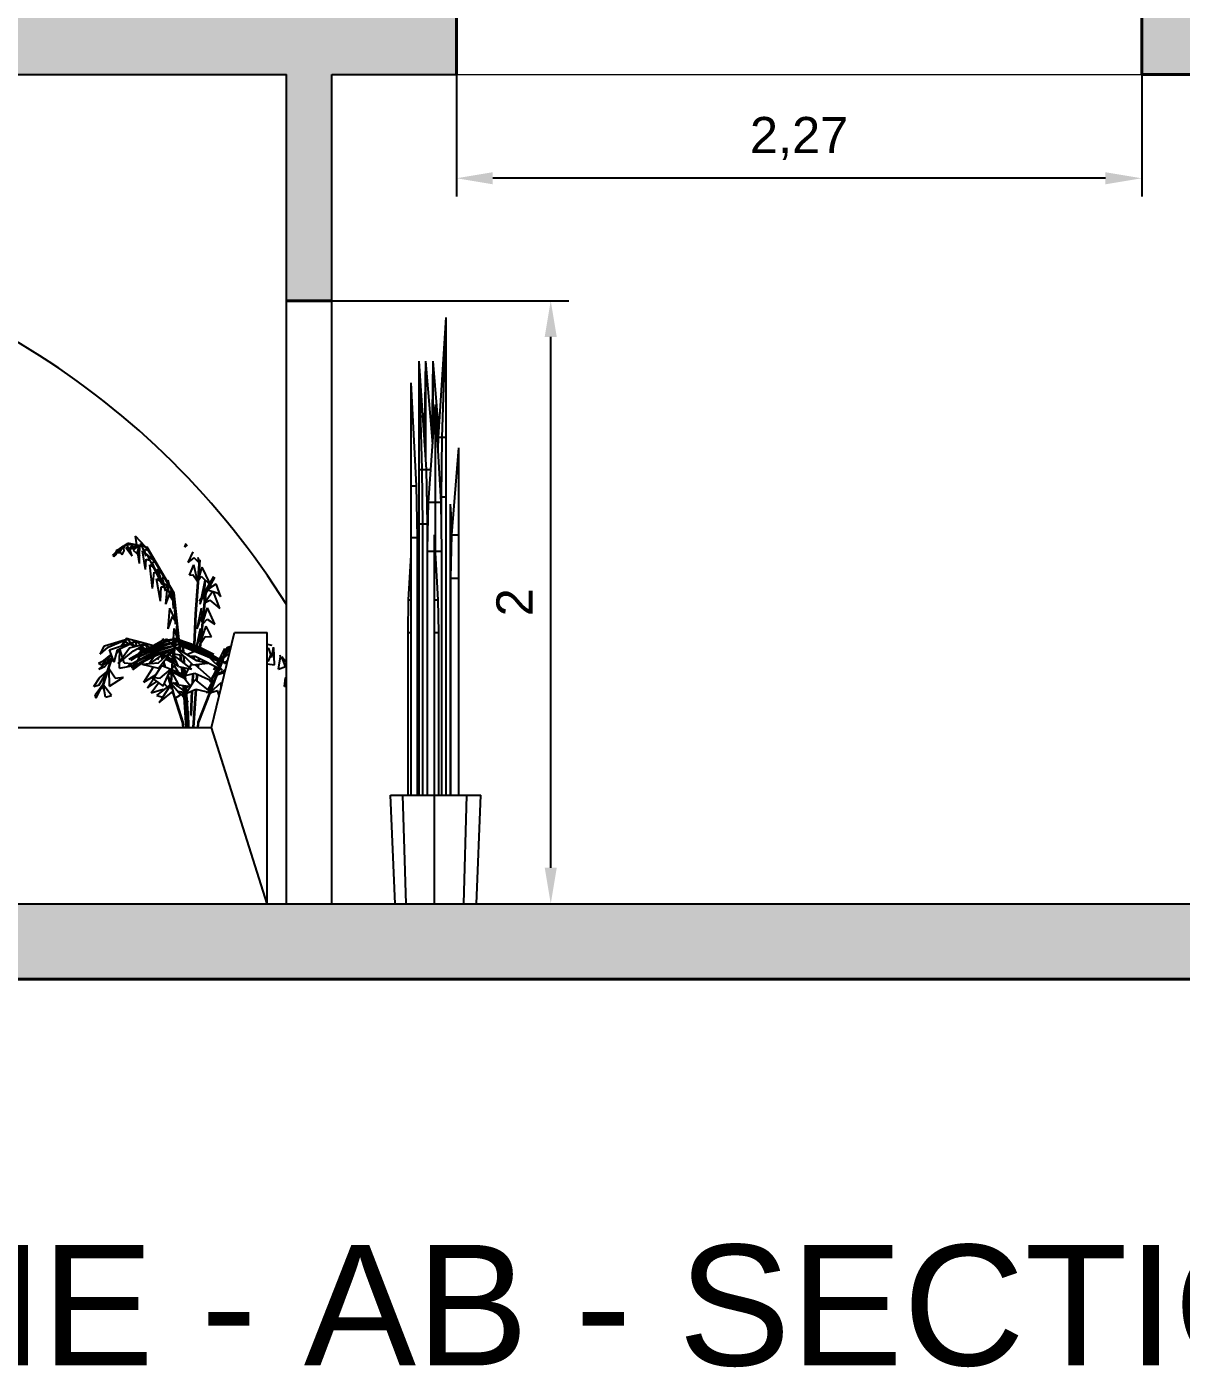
# Model space of a CAD drawing. Header units: millimetres. Extents: x 2491 to 2548.8, y 1338.3 to 1412.1.
# Drawn here: x 2517.325 to 2521.153, y 1364.397 to 1368.841 of the extents above; entities that cross this region are included whole.
import ezdxf

# ---------------------------------------------------------------- set-up
doc = ezdxf.new("R2010")
doc.units = ezdxf.units.MM
doc.header["$PDMODE"] = 35
for name, color, linetype, lineweight in [('ARREDI attrezzature - furniture', 175, 'Continuous', 9), ('MURATURA sezioni - section wall', 7, 'Continuous', 40), ('MURATURE tratteggi - wall hatch', 252, 'Continuous', 18), ('PROIEZIONI - projections', 145, 'Continuous', 13)]:
    doc.layers.add(name, color=color, linetype=linetype, lineweight=lineweight)
doc.layers.add('QUOTE - dimension', color=251, linetype='Continuous')
doc.layers.add('SCRITTE - txt', color=252, linetype='Continuous')
doc.styles.get("Standard").update_dxf_attribs({"font": 'arial.ttf'})
doc.dimstyles.new('ISO-25', dxfattribs={"dimtxt": 0.12, "dimasz": 0.12, "dimexe": 0.06, "dimexo": 0, "dimgap": 0.06, "dimtad": 1, "dimtxsty": 'Standard', "dimcen": 0.12, "dimadec": 0, "dimazin": 0, "dimtfac": 1, "dimtmove": 0, "dimatfit": 3, "dimfxl": 0, "dimarcsym": 0})

# ---------------------------------------------------------------- blocks, each defined once
blk = doc.blocks.new('*D7')
at = {"layer": 'DefPoints', "color": 0}
for p in [(2518.3357, 1367.9334), (2519.0621, 1367.9334), (2518.3357, 1365.9334)]:
    blk.add_point(p, dxfattribs=at)
at = {"layer": 'QUOTE - dimension', "color": 0, "lineweight": -2}
for p, q in [((2518.3357, 1367.9334), (2519.1221, 1367.9334)), ((2519.0621, 1366.0534), (2519.0621, 1367.8134)), ((2518.3357, 1365.9334), (2519.1221, 1365.9334))]:
    blk.add_line(p, q, dxfattribs=at)
at = {"layer": 'QUOTE - dimension', "color": 0}
for points in [[(2519.0421, 1367.8134), (2519.0821, 1367.8134), (2519.0621, 1367.9334)], [(2519.0421, 1366.0534), (2519.0821, 1366.0534), (2519.0621, 1365.9334)]]:
    blk.add_solid(points, dxfattribs=at)
at = {"layer": 'QUOTE - dimension', "color": 0, "insert": (2518.9418, 1366.9334), "char_height": 0.12, "attachment_point": 5, "rotation": 90}
blk.add_mtext('2', dxfattribs=at)
blk = doc.blocks.new('*D8')
at = {"layer": 'DefPoints', "color": 0}
for p in [(2518.7497, 1368.6834), (2521.0217, 1368.6834), (2518.7497, 1368.3393)]:
    blk.add_point(p, dxfattribs=at)
at = {"layer": 'QUOTE - dimension', "color": 0, "lineweight": -2}
for p, q in [((2518.7497, 1368.6834), (2518.7497, 1368.2793)), ((2521.0217, 1368.6834), (2521.0217, 1368.2793)), ((2520.9017, 1368.3393), (2518.8697, 1368.3393))]:
    blk.add_line(p, q, dxfattribs=at)
at = {"layer": 'QUOTE - dimension', "color": 0}
for points in [[(2518.8697, 1368.3593), (2518.8697, 1368.3193), (2518.7497, 1368.3393)], [(2520.9017, 1368.3593), (2520.9017, 1368.3193), (2521.0217, 1368.3393)]]:
    blk.add_solid(points, dxfattribs=at)
at = {"layer": 'QUOTE - dimension', "color": 0, "insert": (2519.8857, 1368.4714), "char_height": 0.12, "attachment_point": 5}
blk.add_mtext('2,27', dxfattribs=at)

msp = doc.modelspace()

# ---------------------------------------------------------------- hatches: boundary and pattern name
at = {"layer": 'MURATURE tratteggi - wall hatch'}
h = msp.add_hatch(color=256, dxfattribs=at)
h.dxf.hatch_style = 1
h.paths.add_polyline_path([(2526.3857, 1371.5302), (2526.7865, 1371.5302), (2526.8761, 1371.7636), (2525.1325, 1372.4328), (2519.9185, 1372.4328), (2518.4685, 1372.9895), (2516.0905, 1372.9895), (2512.8969, 1371.7636), (2512.9865, 1371.5302), (2513.3857, 1371.5302), (2513.3857, 1365.9334), (2511.8857, 1365.9334), (2511.8857, 1365.6834), (2526.3857, 1365.6834)])
h.paths.add_polyline_path([(2513.6857, 1368.6834), (2518.1857, 1368.6834), (2518.1857, 1367.9334), (2518.3357, 1367.9334), (2518.3357, 1368.6834), (2518.7497, 1368.6834), (2518.7497, 1368.9334), (2517.3997, 1368.9334), (2517.3997, 1371.5302), (2526.0857, 1371.5302), (2526.0857, 1365.9334), (2522.176, 1365.9334), (2522.176, 1368.6834), (2522.3717, 1368.6834), (2522.3717, 1368.9334), (2521.0217, 1368.9334), (2521.0217, 1368.6834), (2522.026, 1368.6834), (2522.026, 1365.9334), (2513.6857, 1365.9334)], flags=16)
h.paths.add_polyline_path([(2513.6857, 1368.9334), (2513.6857, 1371.5302), (2517.2497, 1371.5302), (2517.2497, 1368.9334)], flags=16)
h.paths.add_polyline_path([(2513.547, 1371.7636), (2516.1336, 1372.7565), (2518.4253, 1372.7565), (2519.8753, 1372.1998), (2525.0893, 1372.1998), (2526.2259, 1371.7636)], flags=16)

# ---------------------------------------------------------------- linework, layer by layer
at = {"layer": 'ARREDI attrezzature - furniture', "linetype": 'Continuous', "lineweight": -3}
for p, q in [((2518.6899, 1367.4814), (2518.7155, 1367.8774)), ((2518.7026, 1367.4814), (2518.7155, 1367.8774)), ((2518.7155, 1367.4814), (2518.7155, 1367.8774)), ((2518.6257, 1367.3734), (2518.6257, 1367.7334)), ((2518.6361, 1367.3734), (2518.6257, 1367.7334)), ((2518.6498, 1367.3734), (2518.6257, 1367.7334)), ((2518.6439, 1367.4614), (2518.6478, 1367.7334)), ((2518.6478, 1367.4035), (2518.6478, 1367.7334)), ((2518.6707, 1367.4575), (2518.6478, 1367.7334)), ((2518.6688, 1367.4807), (2518.6724, 1367.7334)), ((2518.6724, 1367.4803), (2518.6724, 1367.7334)), ((2518.6914, 1367.5038), (2518.6724, 1367.7334)), ((2518.5996, 1367.3194), (2518.5996, 1367.6614)), ((2518.6169, 1367.3194), (2518.5996, 1367.6614)), ((2518.6566, 1367.2654), (2518.6804, 1367.5894)), ((2518.6804, 1367.2654), (2518.6804, 1367.5894)), ((2518.6993, 1367.2654), (2518.6804, 1367.5894)), ((2518.6891, 1367.44), (2518.6899, 1367.4814)), ((2518.6899, 1367.4814), (2518.7026, 1367.4814)), ((2518.7002, 1367.2834), (2518.7026, 1367.4814)), ((2518.7026, 1367.4814), (2518.7155, 1367.4814)), ((2518.7155, 1367.2834), (2518.7155, 1367.4814)), ((2518.7342, 1367.1574), (2518.7572, 1367.4454)), ((2518.7572, 1367.1574), (2518.7572, 1367.4454)), ((2518.6257, 1367.1934), (2518.6257, 1367.3734)), ((2518.6257, 1367.3734), (2518.6361, 1367.3734)), ((2518.6361, 1367.3734), (2518.6498, 1367.3734)), ((2518.6381, 1367.1934), (2518.6361, 1367.3734)), ((2518.6498, 1367.3734), (2518.6645, 1367.3734)), ((2518.6536, 1367.1934), (2518.6498, 1367.3734)), ((2518.5996, 1367.1484), (2518.5996, 1367.3194)), ((2518.5996, 1367.3194), (2518.6169, 1367.3194)), ((2518.6198, 1367.1484), (2518.6169, 1367.3194)), ((2518.6982, 1367.2834), (2518.7002, 1367.2834)), ((2518.7002, 1367.1965), (2518.7002, 1367.2834)), ((2518.7002, 1367.2834), (2518.7155, 1367.2834)), ((2518.7155, 1366.2934), (2518.7155, 1367.2834)), ((2518.6536, 1367.1084), (2518.6566, 1367.2654)), ((2518.6566, 1367.2654), (2518.6804, 1367.2654)), ((2518.6804, 1367.1034), (2518.6804, 1367.2654)), ((2518.6804, 1367.2654), (2518.6993, 1367.2654)), ((2518.7015, 1367.1034), (2518.6993, 1367.2654)), ((2518.7298, 1367.017), (2518.7298, 1367.2582)), ((2518.7332, 1367.1147), (2518.7298, 1367.2582)), ((2518.7356, 1367.1749), (2518.7298, 1367.2582)), ((2517.6894, 1367.1238), (2517.6854, 1367.1522)), ((2517.7186, 1367.1176), (2517.6854, 1367.1522)), ((2518.6257, 1366.2934), (2518.6257, 1367.1934)), ((2518.6257, 1367.1934), (2518.6381, 1367.1934)), ((2518.6381, 1366.2934), (2518.6381, 1367.1934)), ((2518.6381, 1367.1934), (2518.6536, 1367.1934)), ((2518.6536, 1366.2934), (2518.6536, 1367.1934)), ((2518.6536, 1367.1934), (2518.6552, 1367.1934)), ((2518.6767, 1366.9414), (2518.6767, 1367.1574)), ((2518.689, 1366.9414), (2518.6767, 1367.1574)), ((2518.7309, 1367.0134), (2518.7342, 1367.1574)), ((2518.7342, 1367.1574), (2518.7572, 1367.1574)), ((2518.7572, 1367.0134), (2518.7572, 1367.1574)), ((2517.6107, 1367.0903), (2517.6277, 1367.1088)), ((2517.6197, 1367.0895), (2517.6277, 1367.1088)), ((2517.6207, 1367.1035), (2517.6259, 1367.1069)), ((2517.626, 1367.0989), (2517.64, 1367.1118)), ((2517.6265, 1367.1059), (2517.6432, 1367.1168)), ((2517.6272, 1367.1077), (2517.6448, 1367.1191)), ((2517.6327, 1367.101), (2517.6457, 1367.1205)), ((2517.6472, 1367.1043), (2517.6457, 1367.1205)), ((2517.6458, 1367.1198), (2517.661, 1367.1296)), ((2517.6459, 1367.1185), (2517.6631, 1367.1296)), ((2517.646, 1367.1174), (2517.6498, 1367.1209)), ((2517.6462, 1367.1152), (2517.6498, 1367.1209)), ((2517.6528, 1367.1139), (2517.6613, 1367.1154)), ((2517.6745, 1367.0868), (2517.6528, 1367.1139)), ((2517.6559, 1367.1244), (2517.6754, 1367.1266)), ((2517.6654, 1367.1088), (2517.6559, 1367.1244)), ((2517.661, 1367.1296), (2517.6631, 1367.1296)), ((2517.6623, 1367.1291), (2517.6745, 1367.1265)), ((2517.6627, 1367.1294), (2517.6631, 1367.1294)), ((2517.6631, 1367.1294), (2517.7069, 1367.1201)), ((2517.6654, 1367.1088), (2517.6766, 1367.1264)), ((2517.6669, 1367.1096), (2517.6939, 1367.1214)), ((2517.6745, 1367.0868), (2517.6669, 1367.1096)), ((2517.6707, 1367.1172), (2517.6939, 1367.1214)), ((2517.6759, 1367.1267), (2517.6768, 1367.1268)), ((2517.6764, 1367.1261), (2517.6976, 1367.1216)), ((2517.6766, 1367.1265), (2517.6768, 1367.1268)), ((2517.6771, 1367.1057), (2517.6979, 1367.1219)), ((2517.6771, 1367.1057), (2517.6999, 1367.0861)), ((2517.6899, 1367.1207), (2517.6895, 1367.1233)), ((2517.6905, 1367.1161), (2517.69, 1367.1197)), ((2517.6922, 1367.0996), (2517.6982, 1367.1218)), ((2517.698, 1367.122), (2517.6983, 1367.1222)), ((2517.6981, 1367.1215), (2517.7071, 1367.1196)), ((2517.6982, 1367.1219), (2517.6983, 1367.1222)), ((2517.6988, 1367.0879), (2517.6997, 1367.1212)), ((2517.6997, 1367.1248), (2517.7062, 1367.1216)), ((2517.6997, 1367.1216), (2517.6997, 1367.1248)), ((2517.703, 1367.1294), (2517.7272, 1367.1067)), ((2517.7207, 1367.0868), (2517.703, 1367.1294)), ((2517.7147, 1367.1184), (2517.7233, 1367.1166)), ((2517.7149, 1367.1087), (2517.7273, 1367.1066)), ((2517.7207, 1367.0868), (2517.7149, 1367.1087)), ((2517.7153, 1367.1179), (2517.7212, 1367.1166)), ((2517.7169, 1367.1164), (2517.7224, 1367.1138)), ((2517.7224, 1367.1138), (2517.7192, 1367.1171)), ((2517.7212, 1367.1166), (2517.7233, 1367.1166)), ((2517.7212, 1367.1161), (2517.7233, 1367.1161)), ((2517.7262, 1367.1077), (2517.7212, 1367.1161)), ((2517.813, 1366.9642), (2517.7233, 1367.1161)), ((2517.7481, 1367.0706), (2517.7268, 1367.1067)), ((2517.849, 1367.1166), (2517.8536, 1367.1279)), ((2517.849, 1367.1166), (2517.8572, 1367.1237)), ((2518.5996, 1366.2934), (2518.5996, 1367.1484)), ((2518.5996, 1367.1484), (2518.6198, 1367.1484)), ((2518.6198, 1366.2934), (2518.6198, 1367.1484)), ((2517.6095, 1367.0887), (2517.611, 1367.0903)), ((2517.6095, 1367.0887), (2517.6135, 1367.0852)), ((2517.6107, 1367.0903), (2517.6197, 1367.0895)), ((2517.6135, 1367.0852), (2517.6163, 1367.0898)), ((2517.6207, 1367.1035), (2517.6228, 1367.1035)), ((2517.6228, 1367.1035), (2517.6228, 1367.1035)), ((2517.626, 1367.0989), (2517.6351, 1367.0978)), ((2517.6407, 1367.0905), (2517.6327, 1367.101)), ((2517.6407, 1367.0905), (2517.6472, 1367.1043)), ((2517.6999, 1367.0861), (2517.6922, 1367.0996)), ((2517.693, 1367.0981), (2517.6926, 1367.1012)), ((2517.6982, 1367.0616), (2517.694, 1367.0911)), ((2517.6982, 1367.0616), (2517.6988, 1367.087)), ((2517.7084, 1367.1039), (2517.7164, 1367.0972)), ((2517.718, 1367.0426), (2517.7084, 1367.1039)), ((2517.718, 1367.0426), (2517.7203, 1367.0763)), ((2517.7184, 1367.0955), (2517.7487, 1367.0701)), ((2517.7203, 1367.0763), (2517.7326, 1367.0736)), ((2517.7257, 1367.0874), (2517.7497, 1367.0687)), ((2517.7731, 1366.9925), (2517.7257, 1367.0874)), ((2517.7408, 1367.0649), (2517.7498, 1367.0686)), ((2517.7731, 1366.9925), (2517.7408, 1367.0649)), ((2517.7475, 1367.0704), (2517.7487, 1367.0701)), ((2517.7488, 1367.0694), (2517.7483, 1367.0702)), ((2517.7765, 1367.0224), (2517.7494, 1367.0684)), ((2517.86, 1367.0652), (2517.8765, 1367.1008)), ((2517.86, 1367.0652), (2517.8793, 1367.0813)), ((2517.8965, 1367.0641), (2517.8793, 1367.0813)), ((2517.8846, 1366.8955), (2517.8975, 1367.0757)), ((2517.8866, 1366.8955), (2517.8994, 1367.0735)), ((2517.8965, 1367.0641), (2517.8928, 1367.0814)), ((2517.8959, 1367.0673), (2517.897, 1367.0689)), ((2517.8959, 1367.0673), (2517.897, 1367.0688)), ((2517.8993, 1367.0721), (2517.8999, 1367.0729)), ((2517.8993, 1367.0718), (2517.9, 1367.0728)), ((2518.5909, 1366.9414), (2518.5996, 1367.0899)), ((2518.6247, 1367.0494), (2518.6257, 1367.0743)), ((2518.6536, 1367.1034), (2518.6767, 1367.1034)), ((2518.6798, 1367.1034), (2518.6804, 1367.1034)), ((2518.6804, 1367.0929), (2518.6804, 1367.1034)), ((2518.6804, 1367.1034), (2518.7015, 1367.1034)), ((2518.7015, 1366.2934), (2518.7015, 1367.1034)), ((2517.7328, 1367.0574), (2517.7458, 1367.0472)), ((2517.7412, 1366.9793), (2517.7328, 1367.0574)), ((2517.7412, 1366.9793), (2517.7469, 1367.0334)), ((2517.7469, 1367.0334), (2517.7537, 1367.0314)), ((2517.7502, 1367.0438), (2517.7607, 1367.0356)), ((2517.7561, 1367.0307), (2517.7635, 1367.0285)), ((2517.7779, 1367.0209), (2517.7579, 1367.0429)), ((2517.7861, 1366.9701), (2517.7579, 1367.0429)), ((2517.7737, 1367.0255), (2517.7739, 1367.0253)), ((2517.7738, 1367.0254), (2517.7739, 1367.0253)), ((2517.7758, 1367.01), (2517.778, 1367.0206)), ((2517.8034, 1366.9768), (2517.7779, 1367.02)), ((2517.8644, 1367.0228), (2517.8785, 1367.0578)), ((2517.8644, 1367.0228), (2517.8751, 1367.0241)), ((2517.8919, 1367.0001), (2517.8751, 1367.0241)), ((2517.8919, 1367.0001), (2517.8785, 1367.0578)), ((2517.8946, 1367.0067), (2517.9031, 1367.0201)), ((2517.895, 1367.0118), (2517.9065, 1367.05)), ((2517.9031, 1367.0201), (2517.9304, 1366.994)), ((2517.9321, 1366.9969), (2517.9065, 1367.05)), ((2517.9215, 1366.9793), (2517.9453, 1367.0189)), ((2517.9215, 1366.9793), (2517.9457, 1367.0185)), ((2517.9304, 1366.9869), (2517.9472, 1367.0167)), ((2518.6237, 1366.9234), (2518.6247, 1367.0494)), ((2518.6247, 1367.0494), (2518.6257, 1367.0494)), ((2518.7298, 1366.8964), (2518.7298, 1367.017)), ((2518.7298, 1367.017), (2518.731, 1367.017)), ((2517.755, 1367.0114), (2517.7676, 1367.0035)), ((2517.7682, 1366.9367), (2517.755, 1367.0114)), ((2517.7682, 1366.9367), (2517.77, 1366.9849)), ((2517.7685, 1367.0029), (2517.7749, 1366.9989)), ((2517.77, 1366.9849), (2517.7805, 1366.9845)), ((2517.7861, 1366.9701), (2517.7758, 1367.01)), ((2517.7794, 1366.9961), (2517.7898, 1366.9896)), ((2517.7824, 1366.9844), (2517.7916, 1366.9841)), ((2517.7862, 1366.9269), (2517.7912, 1366.9841)), ((2517.8049, 1366.9751), (2517.7882, 1366.9945)), ((2517.8018, 1366.952), (2517.7882, 1366.9945)), ((2517.7918, 1366.9903), (2517.7923, 1366.9958)), ((2517.7925, 1366.9988), (2517.7932, 1367.0067)), ((2517.7983, 1366.989), (2517.7932, 1367.0067)), ((2517.7955, 1366.986), (2517.7991, 1366.9838)), ((2517.7974, 1366.9839), (2517.7991, 1366.9838)), ((2517.7998, 1366.9649), (2517.8051, 1366.9748)), ((2517.801, 1366.9797), (2517.8002, 1366.9822)), ((2517.8089, 1366.9522), (2517.8033, 1366.9715)), ((2517.8079, 1366.9693), (2517.8049, 1366.9744)), ((2517.8149, 1366.9311), (2517.8077, 1366.9727)), ((2517.8112, 1366.9126), (2517.8077, 1366.9727)), ((2517.8977, 1366.9367), (2517.9422, 1367.0114)), ((2517.8977, 1366.9367), (2517.9273, 1366.9849)), ((2517.9037, 1366.9468), (2517.9159, 1367.0067)), ((2517.9152, 1366.9661), (2517.9159, 1367.0067)), ((2517.9177, 1366.9643), (2517.9288, 1366.9839)), ((2517.9197, 1366.9642), (2517.9484, 1367.0153)), ((2517.9232, 1366.9749), (2517.924, 1366.9754)), ((2517.9232, 1366.9749), (2517.9236, 1366.9747)), ((2517.9254, 1366.9742), (2517.9563, 1366.9649)), ((2517.9273, 1366.9776), (2517.9526, 1366.9945)), ((2517.9273, 1366.9849), (2517.9289, 1366.9838)), ((2517.929, 1366.9838), (2517.9422, 1367.0114)), ((2517.9305, 1366.9939), (2517.9313, 1366.9931)), ((2517.9328, 1366.9955), (2517.9322, 1366.9966)), ((2517.9328, 1366.9917), (2517.933, 1366.9915)), ((2517.9339, 1366.9931), (2517.9337, 1366.9936)), ((2517.9344, 1366.9902), (2517.9361, 1366.9886)), ((2517.9361, 1366.9886), (2517.9349, 1366.9911)), ((2517.9684, 1366.952), (2517.9526, 1366.9945)), ((2518.7309, 1366.2934), (2518.7309, 1367.0134)), ((2518.7309, 1367.0134), (2518.7572, 1367.0134)), ((2518.7572, 1366.2934), (2518.7572, 1367.0134)), ((2517.7862, 1366.9269), (2517.7976, 1366.9593)), ((2517.8013, 1366.9536), (2517.7976, 1366.9593)), ((2517.8018, 1366.952), (2517.7998, 1366.9649)), ((2517.8095, 1366.941), (2517.8017, 1366.9531)), ((2517.8109, 1366.9642), (2517.8084, 1366.9684)), ((2517.8109, 1366.9643), (2517.813, 1366.9643)), ((2517.814, 1366.936), (2517.8109, 1366.9643)), ((2517.8109, 1366.9642), (2517.813, 1366.9642)), ((2517.8112, 1366.9126), (2517.8121, 1366.9405)), ((2517.8139, 1366.9343), (2517.812, 1366.9373)), ((2517.8149, 1366.931), (2517.8121, 1366.9405)), ((2517.8301, 1366.8096), (2517.813, 1366.9643)), ((2517.8209, 1366.8735), (2517.8144, 1366.9327)), ((2517.8996, 1366.9269), (2517.9092, 1366.9556)), ((2517.8996, 1366.9269), (2517.9036, 1366.9464)), ((2517.9006, 1366.7834), (2517.9197, 1366.9642)), ((2517.9072, 1366.8653), (2517.9145, 1366.9346)), ((2517.9097, 1366.9568), (2517.9105, 1366.9593)), ((2517.9106, 1366.9584), (2517.9105, 1366.9593)), ((2517.9146, 1366.9341), (2517.9107, 1366.958)), ((2517.9138, 1366.9309), (2517.9142, 1366.9314)), ((2517.9138, 1366.9309), (2517.9142, 1366.9311)), ((2517.9146, 1366.9341), (2517.9152, 1366.9652)), ((2517.9147, 1366.9358), (2517.9177, 1366.9643)), ((2517.9163, 1366.9323), (2517.9312, 1366.9405)), ((2517.9166, 1366.935), (2517.9404, 1366.9697)), ((2517.9177, 1366.9643), (2517.9197, 1366.9643)), ((2517.9177, 1366.9642), (2517.9197, 1366.9642)), ((2517.9312, 1366.9405), (2517.9645, 1366.9126)), ((2517.9645, 1366.9126), (2517.9439, 1366.9686)), ((2517.9684, 1366.952), (2517.9563, 1366.9649)), ((2518.5894, 1366.8334), (2518.5909, 1366.9414)), ((2518.5909, 1366.9414), (2518.5996, 1366.9414)), ((2518.6767, 1366.8334), (2518.6767, 1366.9414)), ((2518.6767, 1366.9414), (2518.689, 1366.9414)), ((2518.691, 1366.8334), (2518.689, 1366.9414)), ((2517.7935, 1366.8456), (2517.7986, 1366.9142)), ((2517.7935, 1366.8456), (2517.8079, 1366.8859)), ((2517.8175, 1366.8737), (2517.7986, 1366.9142)), ((2517.8177, 1366.8706), (2517.8079, 1366.8859)), ((2517.8227, 1366.8606), (2517.8154, 1366.9147)), ((2517.8181, 1366.8612), (2517.8154, 1366.9147)), ((2517.8797, 1366.7923), (2517.8846, 1366.8955)), ((2517.8817, 1366.7916), (2517.8866, 1366.8955)), ((2517.8846, 1366.8955), (2517.8866, 1366.8955)), ((2517.8902, 1366.8456), (2517.9038, 1366.9142)), ((2517.8902, 1366.8456), (2517.9038, 1366.8859)), ((2517.9073, 1366.8645), (2517.9038, 1366.9142)), ((2517.9072, 1366.8641), (2517.9038, 1366.8859)), ((2517.9099, 1366.8708), (2517.9242, 1366.9147)), ((2517.9478, 1366.8612), (2517.9242, 1366.9147)), ((2518.6215, 1366.8334), (2518.6198, 1366.9228)), ((2518.6237, 1366.2934), (2518.6237, 1366.9234)), ((2518.6237, 1366.9234), (2518.6257, 1366.9234)), ((2518.7298, 1366.2934), (2518.7298, 1366.8964)), ((2518.7298, 1366.8964), (2518.7309, 1366.8964)), ((2517.8108, 1366.8116), (2517.8137, 1366.846)), ((2517.825, 1366.8114), (2517.8137, 1366.846)), ((2517.8181, 1366.8612), (2517.8193, 1366.8773)), ((2517.822, 1366.8638), (2517.8187, 1366.869)), ((2517.8219, 1366.8641), (2517.8188, 1366.8708)), ((2517.8227, 1366.8602), (2517.8193, 1366.8773)), ((2517.8279, 1366.8104), (2517.822, 1366.8637)), ((2517.8279, 1366.8104), (2517.822, 1366.8538)), ((2517.8235, 1366.8188), (2517.822, 1366.8538)), ((2517.8888, 1366.7891), (2517.9003, 1366.846)), ((2517.9004, 1366.7993), (2517.9003, 1366.846)), ((2517.9004, 1366.8006), (2517.9071, 1366.8647)), ((2517.903, 1366.8062), (2517.9192, 1366.8538)), ((2517.9064, 1366.8601), (2517.9068, 1366.8614)), ((2517.9064, 1366.8601), (2517.9067, 1366.8605)), ((2517.909, 1366.863), (2517.9224, 1366.8773)), ((2517.9376, 1366.8188), (2517.9192, 1366.8538)), ((2517.9224, 1366.8773), (2517.9478, 1366.8612)), ((2517.5821, 1366.7889), (2517.6627, 1366.8129)), ((2517.5949, 1366.7843), (2517.6627, 1366.8129)), ((2517.5993, 1366.7757), (2517.6892, 1366.8057)), ((2517.6255, 1366.776), (2517.6892, 1366.8057)), ((2517.6377, 1366.7885), (2517.6511, 1366.808)), ((2517.6404, 1366.7894), (2517.654, 1366.8092)), ((2517.6482, 1366.8051), (2517.6507, 1366.8074)), ((2517.6482, 1366.8051), (2517.6489, 1366.8047)), ((2517.6504, 1366.8039), (2517.6634, 1366.797)), ((2517.6524, 1366.8098), (2517.6556, 1366.8145)), ((2517.655, 1366.8106), (2517.657, 1366.8135)), ((2517.6556, 1366.8145), (2517.6576, 1366.8145)), ((2517.6557, 1366.8139), (2517.6578, 1366.8139)), ((2517.6557, 1366.8139), (2517.6611, 1366.8124)), ((2517.656, 1366.8121), (2517.6571, 1366.813)), ((2517.6583, 1366.8116), (2517.6571, 1366.813)), ((2517.6572, 1366.8139), (2517.6576, 1366.8145)), ((2517.6578, 1366.8139), (2517.6621, 1366.8127)), ((2517.6688, 1366.7989), (2517.6586, 1366.8112)), ((2517.6614, 1366.8123), (2517.6877, 1366.8052)), ((2517.6622, 1366.8127), (2517.6886, 1366.8055)), ((2517.6635, 1366.7445), (2517.7711, 1366.8051)), ((2517.6635, 1366.7445), (2517.7697, 1366.7979)), ((2517.6649, 1366.7823), (2517.7225, 1366.7966)), ((2517.6668, 1366.7952), (2517.6828, 1366.7867)), ((2517.6709, 1366.7972), (2517.6871, 1366.7878)), ((2517.6789, 1366.7722), (2517.7225, 1366.7966)), ((2517.6868, 1366.8053), (2517.6871, 1366.805)), ((2517.6868, 1366.8049), (2517.6868, 1366.8053)), ((2517.6887, 1366.7901), (2517.6868, 1366.8046)), ((2517.6873, 1366.8048), (2517.7015, 1366.7914)), ((2517.6879, 1366.8051), (2517.7207, 1366.7961)), ((2517.6887, 1366.8054), (2517.7218, 1366.7964)), ((2517.724, 1366.7811), (2517.7196, 1366.7949)), ((2517.7199, 1366.7951), (2517.732, 1366.7831)), ((2517.7214, 1366.7959), (2517.7439, 1366.7898)), ((2517.7221, 1366.7963), (2517.7446, 1366.7902)), ((2517.7532, 1366.7802), (2517.8172, 1366.8018)), ((2517.762, 1366.7901), (2517.8174, 1366.8029)), ((2517.7697, 1366.7979), (2517.8188, 1366.8129)), ((2517.7711, 1366.8051), (2517.8189, 1366.8129)), ((2517.7733, 1366.7927), (2517.7788, 1366.8007)), ((2517.7738, 1366.7934), (2517.7744, 1366.7993)), ((2517.775, 1366.8058), (2517.7757, 1366.8123)), ((2517.7795, 1366.8065), (2517.7757, 1366.8123)), ((2517.7832, 1366.8071), (2517.7868, 1366.8123)), ((2517.7868, 1366.8123), (2517.7909, 1366.8084)), ((2517.7941, 1366.8053), (2517.8006, 1366.799)), ((2517.8028, 1366.7969), (2517.8097, 1366.7903)), ((2517.8091, 1366.7908), (2517.8098, 1366.7993)), ((2517.8096, 1366.7372), (2517.8212, 1366.8145)), ((2517.81, 1366.8012), (2517.8107, 1366.8104)), ((2517.8102, 1366.7904), (2517.813, 1366.8004)), ((2517.8135, 1366.802), (2517.8163, 1366.8121)), ((2517.8148, 1366.7858), (2517.8191, 1366.8145)), ((2517.8164, 1366.8125), (2517.8174, 1366.8161)), ((2517.819, 1366.8138), (2517.8174, 1366.8161)), ((2517.8177, 1366.7912), (2517.831, 1366.7956)), ((2517.8178, 1366.7923), (2517.831, 1366.7956)), ((2517.8191, 1366.8145), (2517.8212, 1366.8145)), ((2517.8194, 1366.8025), (2517.827, 1366.8051)), ((2517.8195, 1366.8034), (2517.8269, 1366.8052)), ((2517.8252, 1366.8048), (2517.8207, 1366.8113)), ((2517.8262, 1366.805), (2517.8208, 1366.8118)), ((2517.8211, 1366.8139), (2517.8212, 1366.8139)), ((2517.8442, 1366.785), (2517.8212, 1366.8139)), ((2517.8225, 1366.8123), (2517.8895, 1366.7889)), ((2517.8225, 1366.8122), (2517.8943, 1366.7843)), ((2517.8235, 1366.8188), (2517.8256, 1366.8201)), ((2517.8263, 1366.8075), (2517.8251, 1366.8112)), ((2517.829, 1366.7992), (2517.8253, 1366.8045)), ((2517.8273, 1366.8106), (2517.8256, 1366.8201)), ((2517.8422, 1366.785), (2517.8263, 1366.8049)), ((2517.8283, 1366.805), (2517.8273, 1366.8103)), ((2517.829, 1366.7992), (2517.8277, 1366.8031)), ((2517.8286, 1366.8049), (2517.8279, 1366.8101)), ((2517.8281, 1366.8087), (2517.828, 1366.8101)), ((2517.8283, 1366.805), (2517.9093, 1366.7757)), ((2517.8283, 1366.8049), (2517.901, 1366.776)), ((2517.8287, 1366.8045), (2517.8286, 1366.8048)), ((2517.8298, 1366.7963), (2517.8289, 1366.8017)), ((2517.8296, 1366.7952), (2517.829, 1366.8011)), ((2517.8298, 1366.7965), (2517.8291, 1366.8014)), ((2517.8306, 1366.786), (2517.8296, 1366.7951)), ((2517.8307, 1366.8041), (2517.8301, 1366.8092)), ((2517.831, 1366.8016), (2517.8307, 1366.804)), ((2517.8326, 1366.7865), (2517.8313, 1366.7986)), ((2517.8355, 1366.796), (2517.8774, 1366.7823)), ((2517.8356, 1366.7958), (2517.8924, 1366.7722)), ((2517.8892, 1366.789), (2517.8973, 1366.8161)), ((2517.9004, 1366.7992), (2517.8973, 1366.8161)), ((2517.8987, 1366.7844), (2517.9003, 1366.7997)), ((2517.8996, 1366.7961), (2517.9, 1366.7973)), ((2517.8996, 1366.7961), (2517.9, 1366.7966)), ((2517.9024, 1366.8001), (2517.9163, 1366.8201)), ((2517.9163, 1366.8201), (2517.9376, 1366.8188)), ((2517.9368, 1366.5184), (2518.0131, 1366.8334)), ((2518.0131, 1366.8334), (2518.1222, 1366.8334)), ((2518.1222, 1365.9334), (2518.1222, 1366.8334)), ((2518.1222, 1366.7951), (2518.1367, 1366.7917)), ((2518.5894, 1366.2934), (2518.5894, 1366.8334)), ((2518.5894, 1366.8334), (2518.5996, 1366.8334)), ((2518.6198, 1366.8334), (2518.6215, 1366.8334)), ((2518.6215, 1366.2934), (2518.6215, 1366.8334)), ((2518.6767, 1366.2934), (2518.6767, 1366.8334)), ((2518.6767, 1366.8334), (2518.691, 1366.8334)), ((2518.691, 1366.2934), (2518.691, 1366.8334)), ((2517.5637, 1366.7116), (2517.6083, 1366.7512)), ((2517.568, 1366.7617), (2517.5821, 1366.7889)), ((2517.568, 1366.7617), (2517.5949, 1366.7843)), ((2517.5729, 1366.7257), (2517.6059, 1366.7576)), ((2517.5803, 1366.7406), (2517.6048, 1366.7608)), ((2517.5836, 1366.7208), (2517.6088, 1366.7498)), ((2517.6142, 1366.7352), (2517.5993, 1366.7757)), ((2517.6142, 1366.7352), (2517.6255, 1366.776)), ((2517.6216, 1366.7621), (2517.6338, 1366.7799)), ((2517.623, 1366.7671), (2517.6308, 1366.7785)), ((2517.6282, 1366.7303), (2517.6649, 1366.7823)), ((2517.6282, 1366.7303), (2517.6789, 1366.7722)), ((2517.6326, 1366.7364), (2517.6329, 1366.7786)), ((2517.6421, 1366.7499), (2517.6329, 1366.7786)), ((2517.6593, 1366.7228), (2517.7598, 1366.7779)), ((2517.6593, 1366.7228), (2517.7634, 1366.7734)), ((2517.671, 1366.7401), (2517.6951, 1366.757)), ((2517.671, 1366.7401), (2517.6879, 1366.7568)), ((2517.6713, 1366.7168), (2517.7521, 1366.7639)), ((2517.6713, 1366.7168), (2517.7543, 1366.7582)), ((2517.6887, 1366.7901), (2517.6911, 1366.7888)), ((2517.6914, 1366.7602), (2517.7093, 1366.7778)), ((2517.6921, 1366.7501), (2517.762, 1366.7901)), ((2517.6921, 1366.7501), (2517.7532, 1366.7802)), ((2517.6931, 1366.7414), (2517.6995, 1366.7537)), ((2517.6941, 1366.7807), (2517.7059, 1366.7745)), ((2517.6951, 1366.757), (2517.7034, 1366.7613)), ((2517.6968, 1366.7822), (2517.7075, 1366.7761)), ((2517.6999, 1366.7545), (2517.7057, 1366.7657)), ((2517.7001, 1366.784), (2517.7112, 1366.7782)), ((2517.7059, 1366.7873), (2517.7134, 1366.7802)), ((2517.7076, 1366.7693), (2517.7131, 1366.78)), ((2517.7093, 1366.7778), (2517.7123, 1366.7785)), ((2517.7131, 1366.78), (2517.7208, 1366.7768)), ((2517.7134, 1366.7802), (2517.7151, 1366.7792)), ((2517.7152, 1366.7791), (2517.7314, 1366.7827)), ((2517.7245, 1366.7752), (2517.7311, 1366.7724)), ((2517.7275, 1366.7739), (2517.7544, 1366.7879)), ((2517.7301, 1366.7752), (2517.7331, 1366.7735)), ((2517.7302, 1366.73), (2517.7472, 1366.7547)), ((2517.734, 1366.7303), (2517.7864, 1366.7682)), ((2517.7344, 1366.7709), (2517.7415, 1366.7679)), ((2517.7363, 1366.7718), (2517.7425, 1366.7684)), ((2517.7365, 1366.7785), (2517.7384, 1366.7766)), ((2517.7409, 1366.7741), (2517.7417, 1366.7734)), ((2517.7417, 1366.7734), (2517.7464, 1366.7706)), ((2517.7451, 1366.7536), (2517.7461, 1366.7531)), ((2517.7458, 1366.754), (2517.7465, 1366.7536)), ((2517.746, 1366.786), (2517.7544, 1366.7879)), ((2517.7472, 1366.7655), (2517.7516, 1366.7636)), ((2517.7476, 1366.7657), (2517.751, 1366.7638)), ((2517.7487, 1366.7866), (2517.7483, 1366.7872)), ((2517.7487, 1366.7874), (2517.7494, 1366.7867)), ((2517.7506, 1366.7836), (2517.7495, 1366.7853)), ((2517.7502, 1366.7881), (2517.7526, 1366.7874)), ((2517.7505, 1366.7858), (2517.7521, 1366.7844)), ((2517.7509, 1366.7885), (2517.7537, 1366.7877)), ((2517.7514, 1366.7676), (2517.7547, 1366.7656)), ((2517.7521, 1366.7639), (2517.8141, 1366.7813)), ((2517.7557, 1366.7757), (2517.7529, 1366.78)), ((2517.7533, 1366.7873), (2517.7558, 1366.7866)), ((2517.7539, 1366.7644), (2517.7583, 1366.7709)), ((2517.754, 1366.7876), (2517.7565, 1366.7869)), ((2517.7543, 1366.7582), (2517.8138, 1366.7794)), ((2517.756, 1366.7811), (2517.7597, 1366.7779)), ((2517.7598, 1366.7779), (2517.8157, 1366.7918)), ((2517.7609, 1366.7324), (2517.8121, 1366.7786)), ((2517.7616, 1366.7152), (2517.8121, 1366.7786)), ((2517.7634, 1366.7788), (2517.7621, 1366.7832)), ((2517.7628, 1366.7512), (2517.7647, 1366.7501)), ((2517.7628, 1366.7511), (2517.7647, 1366.7501)), ((2517.7634, 1366.7734), (2517.8155, 1366.7905)), ((2517.7639, 1366.7789), (2517.7682, 1366.7852)), ((2517.765, 1366.7805), (2517.7639, 1366.7838)), ((2517.7678, 1366.7547), (2517.7719, 1366.7525)), ((2517.7682, 1366.7551), (2517.7715, 1366.7551)), ((2517.7694, 1366.7559), (2517.7715, 1366.7551)), ((2517.7701, 1366.7564), (2517.7707, 1366.7561)), ((2517.771, 1366.7553), (2517.7705, 1366.7567)), ((2517.7744, 1366.7446), (2517.7711, 1366.7551)), ((2517.776, 1366.746), (2517.7722, 1366.7579)), ((2517.7733, 1366.7587), (2517.7839, 1366.7531)), ((2517.7733, 1366.7546), (2517.7807, 1366.7502)), ((2517.7738, 1366.7591), (2517.79, 1366.7675)), ((2517.7744, 1366.7512), (2517.779, 1366.7487)), ((2517.7786, 1366.7616), (2517.7824, 1366.7582)), ((2517.7824, 1366.7582), (2517.7868, 1366.7557)), ((2517.7864, 1366.7682), (2517.7981, 1366.7659)), ((2517.7895, 1366.7502), (2517.808, 1366.7406)), ((2517.7917, 1366.7529), (2517.8084, 1366.7432)), ((2517.7956, 1366.7637), (2517.7925, 1366.767)), ((2517.8093, 1366.7493), (2517.7982, 1366.761)), ((2517.8016, 1366.7653), (2517.8114, 1366.7634)), ((2517.8107, 1366.7585), (2517.8069, 1366.7643)), ((2517.8075, 1366.7375), (2517.8106, 1366.7581)), ((2517.8105, 1366.7583), (2517.8115, 1366.7575)), ((2517.8113, 1366.7565), (2517.8105, 1366.7583)), ((2517.8106, 1366.7582), (2517.8148, 1366.7858)), ((2517.811, 1366.789), (2517.8147, 1366.7854)), ((2517.8275, 1366.7208), (2517.8122, 1366.7546)), ((2517.8125, 1366.7568), (2517.8713, 1366.7116)), ((2517.8134, 1366.763), (2517.8435, 1366.7573)), ((2517.8147, 1366.7859), (2517.8156, 1366.7849)), ((2517.8147, 1366.7859), (2517.8157, 1366.7852)), ((2517.816, 1366.7801), (2517.8193, 1366.7813)), ((2517.8163, 1366.7819), (2517.8181, 1366.7824)), ((2517.8165, 1366.7837), (2517.8179, 1366.7824)), ((2517.8166, 1366.784), (2517.8753, 1366.7257)), ((2517.8167, 1366.7846), (2517.8871, 1366.7406)), ((2517.8191, 1366.7812), (2517.8273, 1366.7733)), ((2517.8195, 1366.7828), (2517.8392, 1366.7883)), ((2517.821, 1366.7819), (2517.8392, 1366.7883)), ((2517.8318, 1366.7751), (2517.8307, 1366.7853)), ((2517.834, 1366.7738), (2517.8327, 1366.786)), ((2517.8359, 1366.7388), (2517.8336, 1366.7592)), ((2517.8381, 1366.7371), (2517.8357, 1366.7588)), ((2517.8422, 1366.785), (2517.8442, 1366.785)), ((2517.8434, 1366.7679), (2517.8422, 1366.785)), ((2517.8424, 1366.7873), (2517.8729, 1366.7778)), ((2517.8426, 1366.7871), (2517.9162, 1366.757)), ((2517.8442, 1366.7851), (2517.8442, 1366.7851)), ((2517.8455, 1366.7666), (2517.8442, 1366.7851)), ((2517.846, 1366.7311), (2517.8442, 1366.7566)), ((2517.8481, 1366.7294), (2517.8464, 1366.7544)), ((2517.8558, 1366.7602), (2517.8808, 1366.7715)), ((2517.8641, 1366.755), (2517.8831, 1366.7549)), ((2517.8729, 1366.7778), (2517.955, 1366.7401)), ((2517.8774, 1366.7823), (2517.986, 1366.7303)), ((2517.8775, 1366.7466), (2517.8779, 1366.7549)), ((2517.8787, 1366.7705), (2517.8788, 1366.7723)), ((2517.8789, 1366.775), (2517.879, 1366.7777)), ((2517.8792, 1366.7815), (2517.8793, 1366.7846)), ((2517.8794, 1366.7865), (2517.8796, 1366.79)), ((2517.8795, 1366.7453), (2517.88, 1366.7549)), ((2517.8808, 1366.7714), (2517.8808, 1366.7715)), ((2517.8809, 1366.7741), (2517.881, 1366.7769)), ((2517.8812, 1366.7805), (2517.8814, 1366.7838)), ((2517.8815, 1366.7857), (2517.8816, 1366.7892)), ((2517.8831, 1366.7549), (2517.9722, 1366.7094)), ((2517.8838, 1366.7728), (2517.8872, 1366.7743)), ((2517.8879, 1366.7846), (2517.8885, 1366.7866)), ((2517.8879, 1366.7846), (2517.8883, 1366.7866)), ((2517.8895, 1366.7889), (2517.9447, 1366.7617)), ((2517.8908, 1366.7759), (2517.8956, 1366.7781)), ((2517.8924, 1366.7722), (2517.986, 1366.7303)), ((2517.8943, 1366.7843), (2517.9447, 1366.7617)), ((2517.8982, 1366.7797), (2517.8985, 1366.7824)), ((2517.8987, 1366.7795), (2517.8999, 1366.78)), ((2517.8999, 1366.78), (2517.9014, 1366.7785)), ((2517.9002, 1366.7797), (2517.9004, 1366.7816)), ((2517.901, 1366.776), (2517.9809, 1366.7352)), ((2517.9073, 1366.7727), (2517.9169, 1366.7634)), ((2517.9093, 1366.7757), (2517.9809, 1366.7352)), ((2517.9162, 1366.757), (2517.955, 1366.7401)), ((2517.921, 1366.7594), (2517.9281, 1366.7524)), ((2517.9293, 1366.7513), (2517.9722, 1366.7094)), ((2517.9634, 1366.7451), (2517.9811, 1366.78)), ((2517.9664, 1366.7434), (2517.9735, 1366.7549)), ((2517.9695, 1366.7417), (2517.9768, 1366.7501)), ((2517.9728, 1366.7398), (2517.9905, 1366.7851)), ((2517.9735, 1366.7549), (2517.9783, 1366.7551)), ((2517.9745, 1366.7388), (2517.9819, 1366.7578)), ((2517.9783, 1366.7551), (2517.9811, 1366.78)), ((2517.9785, 1366.749), (2517.9924, 1366.761)), ((2517.9803, 1366.7573), (2517.9958, 1366.762)), ((2517.9805, 1366.7578), (2517.9998, 1366.7784)), ((2517.9806, 1366.7543), (2517.9829, 1366.757)), ((2517.9829, 1366.757), (2517.9835, 1366.7583)), ((2517.983, 1366.7605), (2517.9925, 1366.785)), ((2517.9869, 1366.7646), (2517.9982, 1366.7863)), ((2517.9905, 1366.7851), (2517.9926, 1366.7851)), ((2517.9905, 1366.785), (2517.9925, 1366.785)), ((2517.9908, 1366.7851), (2518.002, 1366.7876)), ((2517.9925, 1366.785), (2518.0019, 1366.7871)), ((2517.9984, 1366.7868), (2517.999, 1366.7879)), ((2517.999, 1366.7879), (2517.9999, 1366.7871)), ((2518.0004, 1366.7868), (2518.0016, 1366.7858)), ((2518.1222, 1366.7829), (2518.1275, 1366.7802)), ((2518.1268, 1366.7406), (2518.1342, 1366.7597)), ((2518.1373, 1366.7501), (2518.1275, 1366.7802)), ((2518.1373, 1366.7501), (2518.1426, 1366.7846)), ((2518.1418, 1366.7795), (2518.1434, 1366.7837)), ((2518.1459, 1366.7257), (2518.1444, 1366.7825)), ((2518.1591, 1366.7116), (2518.1663, 1366.7523)), ((2518.1683, 1366.7445), (2518.1648, 1366.7582)), ((2518.1683, 1366.7445), (2518.1692, 1366.753)), ((2518.183, 1366.7208), (2518.1699, 1366.7522)), ((2518.1856, 1366.7324), (2518.1699, 1366.7522)), ((2517.5624, 1366.7318), (2517.5803, 1366.7406)), ((2517.5624, 1366.7318), (2517.5729, 1366.7257)), ((2517.5637, 1366.7116), (2517.5836, 1366.7208)), ((2517.5738, 1366.6483), (2517.6024, 1366.7375)), ((2517.5758, 1366.6483), (2517.6044, 1366.7372)), ((2517.6176, 1366.6823), (2517.5973, 1366.7117)), ((2517.5985, 1366.6554), (2517.5973, 1366.7117)), ((2517.6024, 1366.7372), (2517.6096, 1366.7476)), ((2517.6024, 1366.7375), (2517.6027, 1366.7375)), ((2517.6024, 1366.7372), (2517.6045, 1366.7372)), ((2517.6045, 1366.7372), (2517.6103, 1366.7457)), ((2517.6324, 1366.7152), (2517.6325, 1366.7338)), ((2517.6324, 1366.7152), (2517.6846, 1366.7251)), ((2517.6476, 1366.7324), (2517.6441, 1366.7434)), ((2517.6476, 1366.7324), (2517.673, 1366.7304)), ((2517.6746, 1366.7303), (2517.6868, 1366.7293)), ((2517.6765, 1366.7094), (2517.7171, 1366.7396)), ((2517.6765, 1366.7094), (2517.6835, 1366.7228)), ((2517.6843, 1366.7243), (2517.6916, 1366.7385)), ((2517.7064, 1366.7282), (2517.7609, 1366.7324)), ((2517.7064, 1366.7282), (2517.7616, 1366.7152)), ((2517.7132, 1366.6686), (2517.7444, 1366.7193)), ((2517.7474, 1366.6841), (2517.7729, 1366.7234)), ((2517.7521, 1366.7317), (2517.7533, 1366.7336)), ((2517.7548, 1366.7319), (2517.7533, 1366.7336)), ((2517.7573, 1366.7471), (2517.7623, 1366.7445)), ((2517.7575, 1366.7473), (2517.7623, 1366.7445)), ((2517.7685, 1366.7166), (2517.7655, 1366.7201)), ((2517.7665, 1366.6823), (2517.8023, 1366.7117)), ((2517.7729, 1366.7234), (2517.8056, 1366.7105)), ((2517.7765, 1366.6554), (2517.8023, 1366.7117)), ((2517.7824, 1366.7196), (2517.7775, 1366.7351)), ((2517.7848, 1366.7187), (2517.7789, 1366.7369)), ((2517.7855, 1366.7451), (2517.8072, 1366.7334)), ((2517.7867, 1366.7466), (2517.8073, 1366.7344)), ((2517.8033, 1366.6483), (2517.8095, 1366.7375)), ((2517.8038, 1366.7112), (2517.8058, 1366.7138)), ((2517.8052, 1366.7044), (2517.8075, 1366.7375)), ((2517.8075, 1366.7375), (2517.8095, 1366.7375)), ((2517.8076, 1366.7097), (2517.8489, 1366.6934)), ((2517.8081, 1366.7169), (2517.813, 1366.7234)), ((2517.8092, 1366.7332), (2517.8266, 1366.7229)), ((2517.8092, 1366.7323), (2517.8266, 1366.7229)), ((2517.8095, 1366.7372), (2517.8096, 1366.7372)), ((2517.8099, 1366.7396), (2517.8218, 1366.7335)), ((2517.8103, 1366.7421), (2517.8206, 1366.7361)), ((2517.8194, 1366.7388), (2517.8111, 1366.7475)), ((2517.8263, 1366.7023), (2517.813, 1366.7234)), ((2517.8275, 1366.7208), (2517.8713, 1366.7116)), ((2517.8405, 1366.6967), (2517.8381, 1366.7186)), ((2517.8427, 1366.6959), (2517.8402, 1366.7181)), ((2517.8486, 1366.6935), (2517.847, 1366.7167)), ((2517.852, 1366.6748), (2517.8491, 1366.7163)), ((2517.8507, 1366.6932), (2517.8625, 1366.7134)), ((2517.8645, 1366.7168), (2517.8718, 1366.7292)), ((2517.8753, 1366.7257), (2517.9253, 1366.7318)), ((2517.8824, 1366.7266), (2517.9483, 1366.6686)), ((2517.8871, 1366.7406), (2517.9253, 1366.7318)), ((2517.8917, 1366.7184), (2517.8927, 1366.7278)), ((2517.8936, 1366.7167), (2517.8948, 1366.7281)), ((2517.8939, 1366.739), (2517.8949, 1366.7488)), ((2517.8959, 1366.7386), (2517.8969, 1366.7478)), ((2517.9376, 1366.678), (2517.9577, 1366.7168)), ((2517.9454, 1366.7094), (2517.9509, 1366.7203)), ((2517.9454, 1366.7094), (2517.9518, 1366.7198)), ((2517.9458, 1366.6707), (2517.9628, 1366.7142)), ((2517.9529, 1366.6903), (2517.9607, 1366.7152)), ((2517.9543, 1366.7269), (2517.9615, 1366.7412)), ((2517.9554, 1366.6938), (2517.983, 1366.7092)), ((2517.9555, 1366.7257), (2517.9643, 1366.74)), ((2517.9573, 1366.6948), (2517.9645, 1366.7133)), ((2517.96, 1366.7213), (2517.9664, 1366.7336)), ((2517.9618, 1366.7419), (2517.9631, 1366.7443)), ((2517.962, 1366.7194), (2517.9664, 1366.7336)), ((2517.964, 1366.7174), (2517.9716, 1366.7367)), ((2517.9646, 1366.7405), (2517.966, 1366.7428)), ((2517.9655, 1366.7159), (2517.9734, 1366.7359)), ((2517.9681, 1366.7401), (2517.9691, 1366.7412)), ((2517.9681, 1366.7401), (2517.9693, 1366.7411)), ((2517.9697, 1366.7415), (2517.9754, 1366.7463)), ((2517.9718, 1366.7371), (2517.9727, 1366.7394)), ((2517.9735, 1366.7363), (2517.9744, 1366.7385)), ((2517.9799, 1366.7303), (2517.9818, 1366.7322)), ((2517.9799, 1366.7303), (2517.9822, 1366.732)), ((2517.9819, 1366.7322), (2517.9907, 1366.7408)), ((2517.9823, 1366.732), (2517.9899, 1366.7375)), ((2518.1222, 1366.7386), (2518.1268, 1366.7406)), ((2518.1222, 1366.7294), (2518.1459, 1366.7257)), ((2518.1591, 1366.7116), (2518.183, 1366.7208)), ((2518.1857, 1366.7331), (2518.1793, 1366.741)), ((2518.1857, 1366.7319), (2518.1856, 1366.7324)), ((2517.5467, 1366.6545), (2517.5661, 1366.6828)), ((2517.5512, 1366.6264), (2517.5785, 1366.6644)), ((2517.555, 1366.616), (2517.5785, 1366.6644)), ((2517.5651, 1366.6596), (2517.5913, 1366.7044)), ((2517.5661, 1366.6828), (2517.5913, 1366.7044)), ((2517.5985, 1366.6554), (2517.6452, 1366.6851)), ((2517.6176, 1366.6823), (2517.6452, 1366.6851)), ((2517.7132, 1366.6686), (2517.7377, 1366.6841)), ((2517.7248, 1366.6493), (2517.7443, 1366.6792)), ((2517.7248, 1366.6493), (2517.7554, 1366.671)), ((2517.7363, 1366.6851), (2517.7665, 1366.6823)), ((2517.7363, 1366.6851), (2517.7765, 1366.6554)), ((2517.7366, 1366.6329), (2517.7611, 1366.6668)), ((2517.739, 1366.6849), (2517.7541, 1366.6944)), ((2517.7917, 1366.6523), (2517.7805, 1366.6642)), ((2517.8016, 1366.6599), (2517.7921, 1366.6894)), ((2517.8023, 1366.664), (2517.7933, 1366.6921)), ((2517.7949, 1366.6955), (2517.8049, 1366.701)), ((2517.7975, 1366.7011), (2517.8, 1366.7029)), ((2517.8, 1366.7029), (2517.805, 1366.7019)), ((2517.8012, 1366.6483), (2517.8024, 1366.6643)), ((2517.8029, 1366.6624), (2517.8023, 1366.6644)), ((2517.803, 1366.6636), (2517.8023, 1366.6644)), ((2517.8024, 1366.6644), (2517.8052, 1366.7043)), ((2517.8043, 1366.6621), (2517.808, 1366.6677)), ((2517.8344, 1366.6264), (2517.8043, 1366.6621)), ((2517.8051, 1366.7044), (2517.8059, 1366.704)), ((2517.8058, 1366.7032), (2517.8051, 1366.7044)), ((2517.8293, 1366.6596), (2517.807, 1366.7009)), ((2517.8072, 1366.7033), (2517.8457, 1366.6828)), ((2517.808, 1366.6677), (2517.8527, 1366.6338)), ((2517.8127, 1366.7004), (2517.849, 1366.6931)), ((2517.8159, 1366.6617), (2517.8173, 1366.6677)), ((2517.826, 1366.654), (2517.8173, 1366.6677)), ((2517.835, 1366.6885), (2517.8297, 1366.697)), ((2517.8411, 1366.6915), (2517.8407, 1366.6948)), ((2517.8411, 1366.6915), (2517.8432, 1366.6915)), ((2517.8416, 1366.6851), (2517.8411, 1366.6915)), ((2517.8432, 1366.6915), (2517.8428, 1366.6944)), ((2517.8437, 1366.6839), (2517.8432, 1366.6915)), ((2517.8676, 1366.6545), (2517.8457, 1366.6828)), ((2517.8497, 1366.6777), (2517.8486, 1366.6932)), ((2517.8508, 1366.6907), (2517.882, 1366.6982)), ((2517.8676, 1366.6546), (2517.8818, 1366.6771)), ((2517.8737, 1366.6642), (2517.8752, 1366.6966)), ((2517.8759, 1366.6678), (2517.8773, 1366.6971)), ((2517.8818, 1366.6771), (2517.9372, 1366.6329)), ((2517.882, 1366.6982), (2517.9483, 1366.6686)), ((2517.8875, 1366.6725), (2517.8889, 1366.6915)), ((2517.8889, 1366.6915), (2517.8892, 1366.695)), ((2517.8889, 1366.6915), (2517.8909, 1366.6915)), ((2517.8895, 1366.6709), (2517.8909, 1366.6915)), ((2517.8909, 1366.6915), (2517.8912, 1366.6941)), ((2517.9254, 1366.6423), (2517.9411, 1366.6718)), ((2517.9317, 1366.6372), (2517.9422, 1366.6713)), ((2517.9325, 1366.6366), (2517.9455, 1366.6698)), ((2517.9327, 1366.6686), (2517.9356, 1366.6742)), ((2517.9327, 1366.6686), (2517.9362, 1366.674)), ((2517.9337, 1366.6357), (2517.9688, 1366.6677)), ((2517.9345, 1366.6364), (2517.9472, 1366.669)), ((2517.9384, 1366.6773), (2517.952, 1366.6982)), ((2517.9422, 1366.6739), (2517.9439, 1366.6771)), ((2517.9428, 1366.6734), (2517.9439, 1366.6771)), ((2517.9474, 1366.6694), (2517.9569, 1366.6939)), ((2517.9529, 1366.6903), (2517.952, 1366.6982)), ((2517.9538, 1366.6929), (2517.9547, 1366.6934)), ((2517.9538, 1366.6929), (2517.9546, 1366.6931)), ((2517.9553, 1366.6933), (2517.9811, 1366.7015)), ((2517.9693, 1366.6525), (2517.9688, 1366.6677)), ((2518.1798, 1366.6545), (2518.1823, 1366.6828)), ((2518.1823, 1366.6828), (2518.1857, 1366.6877)), ((2517.5467, 1366.6545), (2517.5651, 1366.6596)), ((2517.555, 1366.616), (2517.5512, 1366.6264)), ((2517.5738, 1366.6483), (2517.5758, 1366.6483)), ((2517.5779, 1366.6603), (2517.5778, 1366.6604)), ((2517.5778, 1366.6603), (2517.5778, 1366.6604)), ((2517.5855, 1366.619), (2517.5785, 1366.6567)), ((2517.6051, 1366.6247), (2517.5791, 1366.6586)), ((2517.5855, 1366.619), (2517.6051, 1366.6247)), ((2517.7366, 1366.6329), (2517.7769, 1366.6458)), ((2517.7557, 1366.6247), (2517.8021, 1366.6603)), ((2517.7557, 1366.6247), (2517.7755, 1366.619)), ((2517.7632, 1366.6008), (2517.8101, 1366.6392)), ((2517.7632, 1366.6008), (2517.7754, 1366.6191)), ((2517.7755, 1366.619), (2517.8021, 1366.6602)), ((2517.7769, 1366.6458), (2517.781, 1366.6441)), ((2517.7779, 1366.6228), (2517.802, 1366.6586)), ((2517.7894, 1366.6407), (2517.7898, 1366.6405)), ((2517.7952, 1366.6485), (2517.7948, 1366.649)), ((2517.8012, 1366.6483), (2517.8033, 1366.6483)), ((2517.802, 1366.6587), (2517.8017, 1366.6596)), ((2517.8172, 1366.616), (2517.804, 1366.6588)), ((2517.8043, 1366.6345), (2517.811, 1366.6317)), ((2517.811, 1366.6317), (2517.8066, 1366.6364)), ((2517.8104, 1366.6323), (2517.8086, 1366.638)), ((2517.8097, 1366.6338), (2517.8098, 1366.6342)), ((2517.8097, 1366.6338), (2517.8099, 1366.6339)), ((2517.8415, 1366.5355), (2517.8106, 1366.6319)), ((2517.8172, 1366.616), (2517.8344, 1366.6264)), ((2517.8435, 1366.5355), (2517.8176, 1366.6163)), ((2517.8241, 1366.6386), (2517.8527, 1366.6338)), ((2517.8466, 1366.6163), (2517.8274, 1366.638)), ((2517.8293, 1366.6596), (2517.8676, 1366.6545)), ((2517.8461, 1366.6228), (2517.8374, 1366.6364)), ((2517.8449, 1366.6398), (2517.8436, 1366.6577)), ((2517.8537, 1366.5184), (2517.8452, 1366.635)), ((2517.847, 1366.6381), (2517.8456, 1366.6574)), ((2517.8558, 1366.5184), (2517.8473, 1366.6347)), ((2517.8544, 1366.6098), (2517.8484, 1366.6192)), ((2517.8596, 1366.5355), (2517.8512, 1366.6567)), ((2517.8617, 1366.5355), (2517.8532, 1366.6564)), ((2517.8599, 1366.6493), (2517.8533, 1366.6561)), ((2517.8548, 1366.6344), (2517.8675, 1366.6545)), ((2517.8549, 1366.6325), (2517.8857, 1366.6458)), ((2517.8599, 1366.6493), (2517.8555, 1366.6561)), ((2517.8687, 1366.5595), (2517.8725, 1366.6401)), ((2517.8708, 1366.5595), (2517.8746, 1366.641)), ((2517.8769, 1366.5184), (2517.8857, 1366.6458)), ((2517.8789, 1366.5184), (2517.8877, 1366.6453)), ((2517.8857, 1366.6458), (2517.9372, 1366.6329)), ((2517.893, 1366.5355), (2517.9316, 1366.6343)), ((2517.8951, 1366.5355), (2517.9335, 1366.6338)), ((2517.9204, 1366.6329), (2517.9224, 1366.6366)), ((2517.9204, 1366.6329), (2517.9234, 1366.6364)), ((2517.9272, 1366.6408), (2517.9315, 1366.6458)), ((2517.93, 1366.6317), (2517.9303, 1366.6346)), ((2517.93, 1366.6317), (2517.9309, 1366.6345)), ((2517.9307, 1366.638), (2517.9315, 1366.6458)), ((2517.932, 1366.6339), (2517.9326, 1366.634)), ((2517.9349, 1366.6347), (2517.9572, 1366.6406)), ((2517.9626, 1366.6249), (2517.9572, 1366.6406)), ((2518.1798, 1366.6545), (2518.1857, 1366.656)), ((2517.8546, 1366.6072), (2517.8488, 1366.6138)), ((2517.8602, 1366.6008), (2517.8568, 1366.6062)), ((2517.8602, 1366.6008), (2517.8569, 1366.6046)), ((2517.8415, 1366.5355), (2517.8435, 1366.5355)), ((2517.8428, 1366.5184), (2517.8415, 1366.5355)), ((2517.8449, 1366.5184), (2517.8435, 1366.5355)), ((2517.8596, 1366.5355), (2517.8617, 1366.5355)), ((2517.8599, 1366.5184), (2517.8596, 1366.5355)), ((2517.862, 1366.5184), (2517.8617, 1366.5355)), ((2517.8687, 1366.5595), (2517.8708, 1366.5595)), ((2517.8914, 1366.5184), (2517.893, 1366.5355)), ((2517.893, 1366.5355), (2517.8951, 1366.5355)), ((2517.8935, 1366.5184), (2517.8951, 1366.5355)), ((2517.2222, 1366.5184), (2517.9368, 1366.5184)), ((2518.1222, 1365.9334), (2517.9368, 1366.5184)), ((2518.5309, 1366.2934), (2518.5717, 1366.2934)), ((2518.5459, 1365.9334), (2518.5309, 1366.2934)), ((2518.5717, 1366.2934), (2518.6763, 1366.2934)), ((2518.5826, 1365.9334), (2518.5717, 1366.2934)), ((2518.6763, 1366.2934), (2518.7837, 1366.2934)), ((2518.6768, 1365.9334), (2518.6763, 1366.2934)), ((2518.7734, 1365.9334), (2518.7837, 1366.2934)), ((2518.7837, 1366.2934), (2518.8308, 1366.2934)), ((2518.8158, 1365.9334), (2518.8308, 1366.2934))]:
    msp.add_line(p, q, dxfattribs=at)
at = {"layer": 'MURATURA sezioni - section wall'}
for p, q in [((2518.7497, 1368.6834), (2518.7497, 1368.9334)), ((2521.0217, 1368.6834), (2521.0217, 1368.9334)), ((2522.026, 1368.6834), (2521.0217, 1368.6834)), ((2518.3357, 1367.9334), (2518.1857, 1367.9334)), ((2526.3857, 1365.6834), (2511.8857, 1365.6834))]:
    msp.add_line(p, q, dxfattribs=at)
at = {"layer": 'MURATURA sezioni - section wall', "linetype": 'Continuous', "lineweight": -3}
for p, q in [((2513.6857, 1368.6834), (2518.1857, 1368.6834)), ((2518.1857, 1367.9334), (2518.1857, 1368.6834)), ((2518.3357, 1367.9334), (2518.3357, 1368.6834)), ((2518.3357, 1368.6834), (2518.7497, 1368.6834)), ((2513.6857, 1365.9334), (2522.026, 1365.9334))]:
    msp.add_line(p, q, dxfattribs=at)
at = {"layer": 'PROIEZIONI - projections'}
msp.add_line((2518.7497, 1368.6834), (2521.0217, 1368.6834), dxfattribs=at)
at = {"layer": 'PROIEZIONI - projections', "linetype": 'Continuous', "lineweight": -3}
for p, q in [((2518.1857, 1365.9334), (2518.1857, 1367.9334)), ((2518.3357, 1365.9334), (2518.3357, 1367.9334))]:
    msp.add_line(p, q, dxfattribs=at)
msp.add_arc((2515.9422, 1365.5187), 2.6484, 32.1018, 136.6533, dxfattribs=at)

# ---------------------------------------------------------------- texts
at = {"layer": 'SCRITTE - txt'}
msp.add_text('SEZIONE - AB - SECTION', height=0.4, dxfattribs=at).set_placement((2515.2939, 1364.403))

# ---------------------------------------------------------------- dimensions: what is measured, and where the dimension line sits
at = {"layer": 'QUOTE - dimension'}
dim = msp.add_linear_dim(base=(2518.7497, 1368.3393), p1=(2521.0217, 1368.6834), p2=(2518.7497, 1368.6834), dimstyle='ISO-25', dxfattribs=at)
dim.commit()
dim.dimension.update_dxf_attribs({"geometry": '*D8', "text_midpoint": (2519.8857, 1368.4714)})
dim = msp.add_linear_dim(base=(2519.0621, 1367.9334), p1=(2518.3357, 1365.9334), p2=(2518.3357, 1367.9334), angle=90, dimstyle='ISO-25', dxfattribs=at)
dim.commit()
dim.dimension.update_dxf_attribs({"geometry": '*D7', "text_midpoint": (2518.9418, 1366.9334)})

doc.saveas('drawing.dxf')
